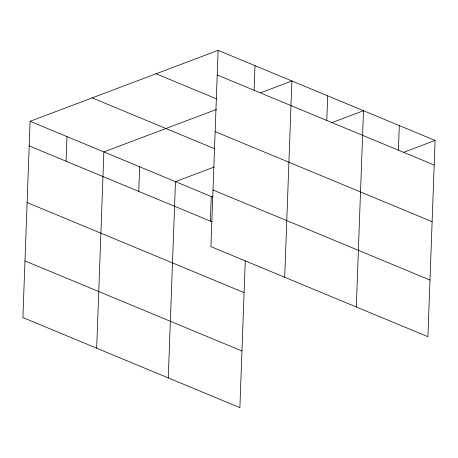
<?xml version="1.0" encoding="UTF-8"?>
<svg xmlns="http://www.w3.org/2000/svg" width="458" height="458" viewBox="0 0 458 458"><rect width="100%" height="100%" fill="white"/><g stroke="black" fill="none" stroke-linecap="round" stroke-linejoin="round"><path stroke-width="0.69" d="M218.123 50.363L210.926 246.633L427.904 336.699L435.1 140.429L218.123 50.363L30.096 121.301L22.9 317.571L239.877 407.637L245.265 260.762M66.084 161.227L66.983 136.61M96.672 348.195L103.869 151.924L216.525 109.422M138.768 191.398L139.673 166.781M168.275 377.913L175.471 181.643L214.418 166.952M210.371 221.117L211.275 196.505M254.104 90.289L255.009 65.677M284.699 277.256L291.895 80.986L260.871 92.693M326.794 120.46L327.693 95.848M356.301 306.98L363.497 110.71L331.151 122.91M398.397 150.184L399.296 125.566M404.076 152.136L435.1 140.429M217.218 74.98L434.195 165.046M156.075 73.772L216.674 98.928M215.14 131.623L432.123 221.689M92.144 97.892L214.739 148.776M212.999 189.99L429.982 280.056M30.096 121.301L212.575 197.043M29.192 145.913L212.323 221.93M27.119 202.562L244.097 292.628M24.978 260.923L241.956 350.988"/></g></svg>
